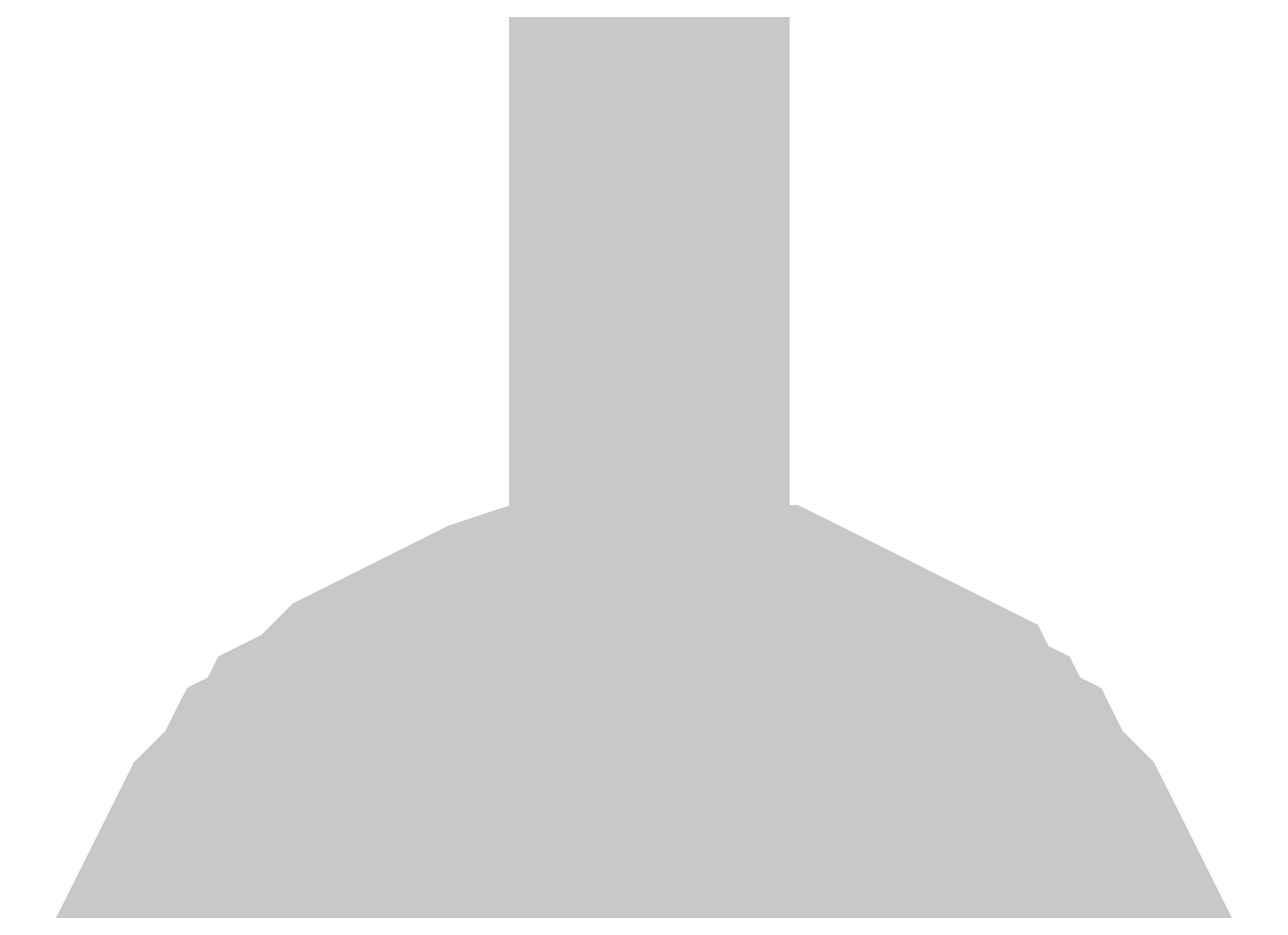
# Model space of a CAD drawing. Header units: inches. Extents: x 0 to 432, y 0 to 280.
# Drawn here: x 154.284 to 155.606, y 183.09 to 184.036 of the extents above; entities that cross this region are included whole.
import ezdxf

# ---------------------------------------------------------------- set-up
doc = ezdxf.new("R2010")
doc.units = ezdxf.units.IN
doc.layers.add('Sheet', color=255, linetype='Continuous')

msp = doc.modelspace()

# ---------------------------------------------------------------- linework, layer by layer
at = {"layer": 'Sheet'}
for points in [[(154.9507, 185.4057, 0.2997, 0.2997, 0), (154.9507, 182.8677, 0.2997, 0.2997, 0)], [(154.4341, 182.9239, 0.2997, 0.2997, 0), (154.4453, 182.9464, 0.2997, 0.2997, 0), (154.4453, 182.9688, 0.2997, 0.2997, 0), (154.4453, 182.9913, 0.2997, 0.2997, 0), (154.4565, 183.025, 0.2997, 0.2997, 0), (154.4678, 183.0474, 0.2997, 0.2997, 0), (154.479, 183.0699, 0.2997, 0.2997, 0), (154.4902, 183.0923, 0.2997, 0.2997, 0), (154.5015, 183.1148, 0.2997, 0.2997, 0), (154.5127, 183.1373, 0.2997, 0.2997, 0), (154.5239, 183.1597, 0.2997, 0.2997, 0), (154.5352, 183.171, 0.2997, 0.2997, 0), (154.5576, 183.1934, 0.2997, 0.2997, 0), (154.5689, 183.2159, 0.2997, 0.2997, 0), (154.5913, 183.2271, 0.2997, 0.2997, 0), (154.6025, 183.2496, 0.2997, 0.2997, 0), (154.625, 183.2608, 0.2997, 0.2997, 0), (154.6475, 183.2833, 0.2997, 0.2997, 0), (154.6587, 183.2945, 0.2997, 0.2997, 0), (154.6812, 183.3057, 0.2997, 0.2997, 0), (154.7036, 183.3169, 0.2997, 0.2997, 0), (154.7261, 183.3282, 0.2997, 0.2997, 0), (154.7485, 183.3394, 0.2997, 0.2997, 0), (154.771, 183.3506, 0.2997, 0.2997, 0), (154.7935, 183.3619, 0.2997, 0.2997, 0), (154.8272, 183.3731, 0.2997, 0.2997, 0), (154.8496, 183.3731, 0.2997, 0.2997, 0), (154.8721, 183.3731, 0.2997, 0.2997, 0), (154.8945, 183.3843, 0.2997, 0.2997, 0), (154.9282, 183.3843, 0.2997, 0.2997, 0), (154.9507, 183.3843, 0.2997, 0.2997, 0)], [(154.4341, 182.9239, 0.2997, 0.2997, 0), (154.4453, 182.9464, 0.2997, 0.2997, 0), (154.4453, 182.9688, 0.2997, 0.2997, 0), (154.4453, 182.9913, 0.2997, 0.2997, 0), (154.4565, 183.025, 0.2997, 0.2997, 0), (154.4678, 183.0474, 0.2997, 0.2997, 0), (154.479, 183.0699, 0.2997, 0.2997, 0), (154.4902, 183.0923, 0.2997, 0.2997, 0), (154.5015, 183.1148, 0.2997, 0.2997, 0), (154.5127, 183.1373, 0.2997, 0.2997, 0), (154.5239, 183.1597, 0.2997, 0.2997, 0), (154.5352, 183.171, 0.2997, 0.2997, 0), (154.5576, 183.1934, 0.2997, 0.2997, 0), (154.5689, 183.2159, 0.2997, 0.2997, 0), (154.5913, 183.2271, 0.2997, 0.2997, 0), (154.6025, 183.2496, 0.2997, 0.2997, 0), (154.625, 183.2608, 0.2997, 0.2997, 0), (154.6475, 183.2833, 0.2997, 0.2997, 0), (154.6587, 183.2945, 0.2997, 0.2997, 0), (154.6812, 183.3057, 0.2997, 0.2997, 0), (154.7036, 183.3169, 0.2997, 0.2997, 0), (154.7261, 183.3282, 0.2997, 0.2997, 0), (154.7485, 183.3394, 0.2997, 0.2997, 0), (154.771, 183.3506, 0.2997, 0.2997, 0), (154.7935, 183.3619, 0.2997, 0.2997, 0), (154.8272, 183.3731, 0.2997, 0.2997, 0), (154.8496, 183.3731, 0.2997, 0.2997, 0), (154.8721, 183.3731, 0.2997, 0.2997, 0), (154.8945, 183.3843, 0.2997, 0.2997, 0), (154.9282, 183.3843, 0.2997, 0.2997, 0), (154.9507, 183.3843, 0.2997, 0.2997, 0)], [(154.4341, 182.9239, 0.2997, 0.2997, 0), (154.4453, 182.9464, 0.2997, 0.2997, 0), (154.4453, 182.9688, 0.2997, 0.2997, 0), (154.4453, 182.9913, 0.2997, 0.2997, 0), (154.4565, 183.025, 0.2997, 0.2997, 0), (154.4678, 183.0474, 0.2997, 0.2997, 0), (154.479, 183.0699, 0.2997, 0.2997, 0), (154.4902, 183.0923, 0.2997, 0.2997, 0), (154.5015, 183.1148, 0.2997, 0.2997, 0), (154.5127, 183.1373, 0.2997, 0.2997, 0), (154.5239, 183.1597, 0.2997, 0.2997, 0), (154.5352, 183.171, 0.2997, 0.2997, 0), (154.5576, 183.1934, 0.2997, 0.2997, 0), (154.5689, 183.2159, 0.2997, 0.2997, 0), (154.5913, 183.2271, 0.2997, 0.2997, 0), (154.6025, 183.2496, 0.2997, 0.2997, 0), (154.625, 183.2608, 0.2997, 0.2997, 0), (154.6475, 183.2833, 0.2997, 0.2997, 0), (154.6587, 183.2945, 0.2997, 0.2997, 0), (154.6812, 183.3057, 0.2997, 0.2997, 0), (154.7036, 183.3169, 0.2997, 0.2997, 0), (154.7261, 183.3282, 0.2997, 0.2997, 0), (154.7485, 183.3394, 0.2997, 0.2997, 0), (154.771, 183.3506, 0.2997, 0.2997, 0), (154.7935, 183.3619, 0.2997, 0.2997, 0), (154.8272, 183.3731, 0.2997, 0.2997, 0), (154.8496, 183.3731, 0.2997, 0.2997, 0), (154.8721, 183.3731, 0.2997, 0.2997, 0), (154.8945, 183.3843, 0.2997, 0.2997, 0), (154.9282, 183.3843, 0.2997, 0.2997, 0), (154.9507, 183.3843, 0.2997, 0.2997, 0)], [(154.4341, 182.9239, 0.2997, 0.2997, 0), (154.4453, 182.9464, 0.2997, 0.2997, 0), (154.4453, 182.9688, 0.2997, 0.2997, 0), (154.4453, 182.9913, 0.2997, 0.2997, 0), (154.4565, 183.025, 0.2997, 0.2997, 0), (154.4678, 183.0474, 0.2997, 0.2997, 0), (154.479, 183.0699, 0.2997, 0.2997, 0), (154.4902, 183.0923, 0.2997, 0.2997, 0), (154.5015, 183.1148, 0.2997, 0.2997, 0), (154.5127, 183.1373, 0.2997, 0.2997, 0), (154.5239, 183.1597, 0.2997, 0.2997, 0), (154.5352, 183.171, 0.2997, 0.2997, 0), (154.5576, 183.1934, 0.2997, 0.2997, 0), (154.5689, 183.2159, 0.2997, 0.2997, 0), (154.5913, 183.2271, 0.2997, 0.2997, 0), (154.6025, 183.2496, 0.2997, 0.2997, 0), (154.625, 183.2608, 0.2997, 0.2997, 0), (154.6475, 183.2833, 0.2997, 0.2997, 0), (154.6587, 183.2945, 0.2997, 0.2997, 0), (154.6812, 183.3057, 0.2997, 0.2997, 0), (154.7036, 183.3169, 0.2997, 0.2997, 0), (154.7261, 183.3282, 0.2997, 0.2997, 0), (154.7485, 183.3394, 0.2997, 0.2997, 0), (154.771, 183.3506, 0.2997, 0.2997, 0), (154.7935, 183.3619, 0.2997, 0.2997, 0), (154.8272, 183.3731, 0.2997, 0.2997, 0), (154.8496, 183.3731, 0.2997, 0.2997, 0), (154.8721, 183.3731, 0.2997, 0.2997, 0), (154.8945, 183.3843, 0.2997, 0.2997, 0), (154.9282, 183.3843, 0.2997, 0.2997, 0), (154.9507, 183.3843, 0.2997, 0.2997, 0)], [(154.4341, 182.9239, 0.2997, 0.2997, 0), (154.4453, 182.9464, 0.2997, 0.2997, 0), (154.4453, 182.9688, 0.2997, 0.2997, 0), (154.4453, 182.9913, 0.2997, 0.2997, 0), (154.4565, 183.025, 0.2997, 0.2997, 0), (154.4678, 183.0474, 0.2997, 0.2997, 0), (154.479, 183.0699, 0.2997, 0.2997, 0), (154.4902, 183.0923, 0.2997, 0.2997, 0), (154.5015, 183.1148, 0.2997, 0.2997, 0), (154.5127, 183.1373, 0.2997, 0.2997, 0), (154.5239, 183.1597, 0.2997, 0.2997, 0), (154.5352, 183.171, 0.2997, 0.2997, 0), (154.5576, 183.1934, 0.2997, 0.2997, 0), (154.5689, 183.2159, 0.2997, 0.2997, 0), (154.5913, 183.2271, 0.2997, 0.2997, 0), (154.6025, 183.2496, 0.2997, 0.2997, 0), (154.625, 183.2608, 0.2997, 0.2997, 0), (154.6475, 183.2833, 0.2997, 0.2997, 0), (154.6587, 183.2945, 0.2997, 0.2997, 0), (154.6812, 183.3057, 0.2997, 0.2997, 0), (154.7036, 183.3169, 0.2997, 0.2997, 0), (154.7261, 183.3282, 0.2997, 0.2997, 0), (154.7485, 183.3394, 0.2997, 0.2997, 0), (154.771, 183.3506, 0.2997, 0.2997, 0), (154.7935, 183.3619, 0.2997, 0.2997, 0), (154.8272, 183.3731, 0.2997, 0.2997, 0), (154.8496, 183.3731, 0.2997, 0.2997, 0), (154.8721, 183.3731, 0.2997, 0.2997, 0), (154.8945, 183.3843, 0.2997, 0.2997, 0), (154.9282, 183.3843, 0.2997, 0.2997, 0), (154.9507, 183.3843, 0.2997, 0.2997, 0)], [(154.4341, 182.9239, 0.2997, 0.2997, 0), (154.4453, 182.9464, 0.2997, 0.2997, 0), (154.4453, 182.9688, 0.2997, 0.2997, 0), (154.4453, 182.9913, 0.2997, 0.2997, 0), (154.4565, 183.025, 0.2997, 0.2997, 0), (154.4678, 183.0474, 0.2997, 0.2997, 0), (154.479, 183.0699, 0.2997, 0.2997, 0), (154.4902, 183.0923, 0.2997, 0.2997, 0), (154.5015, 183.1148, 0.2997, 0.2997, 0), (154.5127, 183.1373, 0.2997, 0.2997, 0), (154.5239, 183.1597, 0.2997, 0.2997, 0), (154.5352, 183.171, 0.2997, 0.2997, 0), (154.5576, 183.1934, 0.2997, 0.2997, 0), (154.5689, 183.2159, 0.2997, 0.2997, 0), (154.5913, 183.2271, 0.2997, 0.2997, 0), (154.6025, 183.2496, 0.2997, 0.2997, 0), (154.625, 183.2608, 0.2997, 0.2997, 0), (154.6475, 183.2833, 0.2997, 0.2997, 0), (154.6587, 183.2945, 0.2997, 0.2997, 0), (154.6812, 183.3057, 0.2997, 0.2997, 0), (154.7036, 183.3169, 0.2997, 0.2997, 0), (154.7261, 183.3282, 0.2997, 0.2997, 0), (154.7485, 183.3394, 0.2997, 0.2997, 0), (154.771, 183.3506, 0.2997, 0.2997, 0), (154.7935, 183.3619, 0.2997, 0.2997, 0), (154.8272, 183.3731, 0.2997, 0.2997, 0), (154.8496, 183.3731, 0.2997, 0.2997, 0), (154.8721, 183.3731, 0.2997, 0.2997, 0), (154.8945, 183.3843, 0.2997, 0.2997, 0), (154.9282, 183.3843, 0.2997, 0.2997, 0), (154.9507, 183.3843, 0.2997, 0.2997, 0)], [(154.4341, 182.9239, 0.2997, 0.2997, 0), (154.4453, 182.9464, 0.2997, 0.2997, 0), (154.4453, 182.9688, 0.2997, 0.2997, 0), (154.4453, 182.9913, 0.2997, 0.2997, 0), (154.4565, 183.025, 0.2997, 0.2997, 0), (154.4678, 183.0474, 0.2997, 0.2997, 0), (154.479, 183.0699, 0.2997, 0.2997, 0), (154.4902, 183.0923, 0.2997, 0.2997, 0), (154.5015, 183.1148, 0.2997, 0.2997, 0), (154.5127, 183.1373, 0.2997, 0.2997, 0), (154.5239, 183.1597, 0.2997, 0.2997, 0), (154.5352, 183.171, 0.2997, 0.2997, 0), (154.5576, 183.1934, 0.2997, 0.2997, 0), (154.5689, 183.2159, 0.2997, 0.2997, 0), (154.5913, 183.2271, 0.2997, 0.2997, 0), (154.6025, 183.2496, 0.2997, 0.2997, 0), (154.625, 183.2608, 0.2997, 0.2997, 0), (154.6475, 183.2833, 0.2997, 0.2997, 0), (154.6587, 183.2945, 0.2997, 0.2997, 0), (154.6812, 183.3057, 0.2997, 0.2997, 0), (154.7036, 183.3169, 0.2997, 0.2997, 0), (154.7261, 183.3282, 0.2997, 0.2997, 0), (154.7485, 183.3394, 0.2997, 0.2997, 0), (154.771, 183.3506, 0.2997, 0.2997, 0), (154.7935, 183.3619, 0.2997, 0.2997, 0), (154.8272, 183.3731, 0.2997, 0.2997, 0), (154.8496, 183.3731, 0.2997, 0.2997, 0), (154.8721, 183.3731, 0.2997, 0.2997, 0), (154.8945, 183.3843, 0.2997, 0.2997, 0), (154.9282, 183.3843, 0.2997, 0.2997, 0), (154.9507, 183.3843, 0.2997, 0.2997, 0)], [(154.9507, 183.3843, 0.2997, 0.2997, 0), (154.9507, 183.3843, 0.2997, 0.2997, 0)], [(154.9507, 183.3843, 0.2997, 0.2997, 0), (154.9732, 183.3843, 0.2997, 0.2997, 0), (154.9956, 183.3843, 0.2997, 0.2997, 0), (155.0293, 183.3731, 0.2997, 0.2997, 0), (155.0518, 183.3731, 0.2997, 0.2997, 0), (155.0742, 183.3731, 0.2997, 0.2997, 0), (155.0967, 183.3619, 0.2997, 0.2997, 0), (155.1192, 183.3506, 0.2997, 0.2997, 0), (155.1416, 183.3394, 0.2997, 0.2997, 0), (155.1641, 183.3282, 0.2997, 0.2997, 0), (155.1865, 183.3169, 0.2997, 0.2997, 0), (155.209, 183.3057, 0.2997, 0.2997, 0), (155.2315, 183.2945, 0.2997, 0.2997, 0), (155.2539, 183.2833, 0.2997, 0.2997, 0), (155.2652, 183.2608, 0.2997, 0.2997, 0), (155.2876, 183.2496, 0.2997, 0.2997, 0), (155.2989, 183.2271, 0.2997, 0.2997, 0), (155.3213, 183.2159, 0.2997, 0.2997, 0), (155.3325, 183.1934, 0.2997, 0.2997, 0), (155.355, 183.171, 0.2997, 0.2997, 0), (155.3662, 183.1597, 0.2997, 0.2997, 0), (155.3775, 183.1373, 0.2997, 0.2997, 0), (155.3887, 183.1148, 0.2997, 0.2997, 0), (155.3999, 183.0923, 0.2997, 0.2997, 0), (155.4112, 183.0699, 0.2997, 0.2997, 0), (155.4224, 183.0474, 0.2997, 0.2997, 0), (155.4336, 183.025, 0.2997, 0.2997, 0), (155.4449, 182.9913, 0.2997, 0.2997, 0), (155.4449, 182.9688, 0.2997, 0.2997, 0), (155.4449, 182.9464, 0.2997, 0.2997, 0), (155.4561, 182.9239, 0.2997, 0.2997, 0)], [(154.9507, 183.3843, 0.2997, 0.2997, 0), (154.9507, 183.3843, 0.2997, 0.2997, 0)], [(154.9507, 183.3843, 0.2997, 0.2997, 0), (154.9732, 183.3843, 0.2997, 0.2997, 0), (154.9956, 183.3843, 0.2997, 0.2997, 0), (155.0293, 183.3731, 0.2997, 0.2997, 0), (155.0518, 183.3731, 0.2997, 0.2997, 0), (155.0742, 183.3731, 0.2997, 0.2997, 0), (155.0967, 183.3619, 0.2997, 0.2997, 0), (155.1192, 183.3506, 0.2997, 0.2997, 0), (155.1416, 183.3394, 0.2997, 0.2997, 0), (155.1641, 183.3282, 0.2997, 0.2997, 0), (155.1865, 183.3169, 0.2997, 0.2997, 0), (155.209, 183.3057, 0.2997, 0.2997, 0), (155.2315, 183.2945, 0.2997, 0.2997, 0), (155.2539, 183.2833, 0.2997, 0.2997, 0), (155.2652, 183.2608, 0.2997, 0.2997, 0), (155.2876, 183.2496, 0.2997, 0.2997, 0), (155.2989, 183.2271, 0.2997, 0.2997, 0), (155.3213, 183.2159, 0.2997, 0.2997, 0), (155.3325, 183.1934, 0.2997, 0.2997, 0), (155.355, 183.171, 0.2997, 0.2997, 0), (155.3662, 183.1597, 0.2997, 0.2997, 0), (155.3775, 183.1373, 0.2997, 0.2997, 0), (155.3887, 183.1148, 0.2997, 0.2997, 0), (155.3999, 183.0923, 0.2997, 0.2997, 0), (155.4112, 183.0699, 0.2997, 0.2997, 0), (155.4224, 183.0474, 0.2997, 0.2997, 0), (155.4336, 183.025, 0.2997, 0.2997, 0), (155.4449, 182.9913, 0.2997, 0.2997, 0), (155.4449, 182.9688, 0.2997, 0.2997, 0), (155.4449, 182.9464, 0.2997, 0.2997, 0), (155.4561, 182.9239, 0.2997, 0.2997, 0)], [(154.9507, 183.3843, 0.2997, 0.2997, 0), (154.9507, 183.3843, 0.2997, 0.2997, 0)], [(154.9507, 183.3843, 0.2997, 0.2997, 0), (154.9732, 183.3843, 0.2997, 0.2997, 0), (154.9956, 183.3843, 0.2997, 0.2997, 0), (155.0293, 183.3731, 0.2997, 0.2997, 0), (155.0518, 183.3731, 0.2997, 0.2997, 0), (155.0742, 183.3731, 0.2997, 0.2997, 0), (155.0967, 183.3619, 0.2997, 0.2997, 0), (155.1192, 183.3506, 0.2997, 0.2997, 0), (155.1416, 183.3394, 0.2997, 0.2997, 0), (155.1641, 183.3282, 0.2997, 0.2997, 0), (155.1865, 183.3169, 0.2997, 0.2997, 0), (155.209, 183.3057, 0.2997, 0.2997, 0), (155.2315, 183.2945, 0.2997, 0.2997, 0), (155.2539, 183.2833, 0.2997, 0.2997, 0), (155.2652, 183.2608, 0.2997, 0.2997, 0), (155.2876, 183.2496, 0.2997, 0.2997, 0), (155.2989, 183.2271, 0.2997, 0.2997, 0), (155.3213, 183.2159, 0.2997, 0.2997, 0), (155.3325, 183.1934, 0.2997, 0.2997, 0), (155.355, 183.171, 0.2997, 0.2997, 0), (155.3662, 183.1597, 0.2997, 0.2997, 0), (155.3775, 183.1373, 0.2997, 0.2997, 0), (155.3887, 183.1148, 0.2997, 0.2997, 0), (155.3999, 183.0923, 0.2997, 0.2997, 0), (155.4112, 183.0699, 0.2997, 0.2997, 0), (155.4224, 183.0474, 0.2997, 0.2997, 0), (155.4336, 183.025, 0.2997, 0.2997, 0), (155.4449, 182.9913, 0.2997, 0.2997, 0), (155.4449, 182.9688, 0.2997, 0.2997, 0), (155.4449, 182.9464, 0.2997, 0.2997, 0), (155.4561, 182.9239, 0.2997, 0.2997, 0)], [(154.9507, 183.3843, 0.2997, 0.2997, 0), (154.9507, 183.3843, 0.2997, 0.2997, 0)], [(154.9507, 183.3843, 0.2997, 0.2997, 0), (154.9732, 183.3843, 0.2997, 0.2997, 0), (154.9956, 183.3843, 0.2997, 0.2997, 0), (155.0293, 183.3731, 0.2997, 0.2997, 0), (155.0518, 183.3731, 0.2997, 0.2997, 0), (155.0742, 183.3731, 0.2997, 0.2997, 0), (155.0967, 183.3619, 0.2997, 0.2997, 0), (155.1192, 183.3506, 0.2997, 0.2997, 0), (155.1416, 183.3394, 0.2997, 0.2997, 0), (155.1641, 183.3282, 0.2997, 0.2997, 0), (155.1865, 183.3169, 0.2997, 0.2997, 0), (155.209, 183.3057, 0.2997, 0.2997, 0), (155.2315, 183.2945, 0.2997, 0.2997, 0), (155.2539, 183.2833, 0.2997, 0.2997, 0), (155.2652, 183.2608, 0.2997, 0.2997, 0), (155.2876, 183.2496, 0.2997, 0.2997, 0), (155.2989, 183.2271, 0.2997, 0.2997, 0), (155.3213, 183.2159, 0.2997, 0.2997, 0), (155.3325, 183.1934, 0.2997, 0.2997, 0), (155.355, 183.171, 0.2997, 0.2997, 0), (155.3662, 183.1597, 0.2997, 0.2997, 0), (155.3775, 183.1373, 0.2997, 0.2997, 0), (155.3887, 183.1148, 0.2997, 0.2997, 0), (155.3999, 183.0923, 0.2997, 0.2997, 0), (155.4112, 183.0699, 0.2997, 0.2997, 0), (155.4224, 183.0474, 0.2997, 0.2997, 0), (155.4336, 183.025, 0.2997, 0.2997, 0), (155.4449, 182.9913, 0.2997, 0.2997, 0), (155.4449, 182.9688, 0.2997, 0.2997, 0), (155.4449, 182.9464, 0.2997, 0.2997, 0), (155.4561, 182.9239, 0.2997, 0.2997, 0)], [(154.9507, 183.3843, 0.2997, 0.2997, 0), (154.9507, 183.3843, 0.2997, 0.2997, 0)], [(154.9507, 183.3843, 0.2997, 0.2997, 0), (154.9732, 183.3843, 0.2997, 0.2997, 0), (154.9956, 183.3843, 0.2997, 0.2997, 0), (155.0293, 183.3731, 0.2997, 0.2997, 0), (155.0518, 183.3731, 0.2997, 0.2997, 0), (155.0742, 183.3731, 0.2997, 0.2997, 0), (155.0967, 183.3619, 0.2997, 0.2997, 0), (155.1192, 183.3506, 0.2997, 0.2997, 0), (155.1416, 183.3394, 0.2997, 0.2997, 0), (155.1641, 183.3282, 0.2997, 0.2997, 0), (155.1865, 183.3169, 0.2997, 0.2997, 0), (155.209, 183.3057, 0.2997, 0.2997, 0), (155.2315, 183.2945, 0.2997, 0.2997, 0), (155.2539, 183.2833, 0.2997, 0.2997, 0), (155.2652, 183.2608, 0.2997, 0.2997, 0), (155.2876, 183.2496, 0.2997, 0.2997, 0), (155.2989, 183.2271, 0.2997, 0.2997, 0), (155.3213, 183.2159, 0.2997, 0.2997, 0), (155.3325, 183.1934, 0.2997, 0.2997, 0), (155.355, 183.171, 0.2997, 0.2997, 0), (155.3662, 183.1597, 0.2997, 0.2997, 0), (155.3775, 183.1373, 0.2997, 0.2997, 0), (155.3887, 183.1148, 0.2997, 0.2997, 0), (155.3999, 183.0923, 0.2997, 0.2997, 0), (155.4112, 183.0699, 0.2997, 0.2997, 0), (155.4224, 183.0474, 0.2997, 0.2997, 0), (155.4336, 183.025, 0.2997, 0.2997, 0), (155.4449, 182.9913, 0.2997, 0.2997, 0), (155.4449, 182.9688, 0.2997, 0.2997, 0), (155.4449, 182.9464, 0.2997, 0.2997, 0), (155.4561, 182.9239, 0.2997, 0.2997, 0)], [(154.9507, 183.3843, 0.2997, 0.2997, 0), (154.9507, 183.3843, 0.2997, 0.2997, 0)], [(154.9507, 183.3843, 0.2997, 0.2997, 0), (154.9732, 183.3843, 0.2997, 0.2997, 0), (154.9956, 183.3843, 0.2997, 0.2997, 0), (155.0293, 183.3731, 0.2997, 0.2997, 0), (155.0518, 183.3731, 0.2997, 0.2997, 0), (155.0742, 183.3731, 0.2997, 0.2997, 0), (155.0967, 183.3619, 0.2997, 0.2997, 0), (155.1192, 183.3506, 0.2997, 0.2997, 0), (155.1416, 183.3394, 0.2997, 0.2997, 0), (155.1641, 183.3282, 0.2997, 0.2997, 0), (155.1865, 183.3169, 0.2997, 0.2997, 0), (155.209, 183.3057, 0.2997, 0.2997, 0), (155.2315, 183.2945, 0.2997, 0.2997, 0), (155.2539, 183.2833, 0.2997, 0.2997, 0), (155.2652, 183.2608, 0.2997, 0.2997, 0), (155.2876, 183.2496, 0.2997, 0.2997, 0), (155.2989, 183.2271, 0.2997, 0.2997, 0), (155.3213, 183.2159, 0.2997, 0.2997, 0), (155.3325, 183.1934, 0.2997, 0.2997, 0), (155.355, 183.171, 0.2997, 0.2997, 0), (155.3662, 183.1597, 0.2997, 0.2997, 0), (155.3775, 183.1373, 0.2997, 0.2997, 0), (155.3887, 183.1148, 0.2997, 0.2997, 0), (155.3999, 183.0923, 0.2997, 0.2997, 0), (155.4112, 183.0699, 0.2997, 0.2997, 0), (155.4224, 183.0474, 0.2997, 0.2997, 0), (155.4336, 183.025, 0.2997, 0.2997, 0), (155.4449, 182.9913, 0.2997, 0.2997, 0), (155.4449, 182.9688, 0.2997, 0.2997, 0), (155.4449, 182.9464, 0.2997, 0.2997, 0), (155.4561, 182.9239, 0.2997, 0.2997, 0)], [(154.9507, 183.3843, 0.2997, 0.2997, 0), (154.9507, 183.3843, 0.2997, 0.2997, 0)], [(154.9507, 183.3843, 0.2997, 0.2997, 0), (154.9732, 183.3843, 0.2997, 0.2997, 0), (154.9956, 183.3843, 0.2997, 0.2997, 0), (155.0293, 183.3731, 0.2997, 0.2997, 0), (155.0518, 183.3731, 0.2997, 0.2997, 0), (155.0742, 183.3731, 0.2997, 0.2997, 0), (155.0967, 183.3619, 0.2997, 0.2997, 0), (155.1192, 183.3506, 0.2997, 0.2997, 0), (155.1416, 183.3394, 0.2997, 0.2997, 0), (155.1641, 183.3282, 0.2997, 0.2997, 0), (155.1865, 183.3169, 0.2997, 0.2997, 0), (155.209, 183.3057, 0.2997, 0.2997, 0), (155.2315, 183.2945, 0.2997, 0.2997, 0), (155.2539, 183.2833, 0.2997, 0.2997, 0), (155.2652, 183.2608, 0.2997, 0.2997, 0), (155.2876, 183.2496, 0.2997, 0.2997, 0), (155.2989, 183.2271, 0.2997, 0.2997, 0), (155.3213, 183.2159, 0.2997, 0.2997, 0), (155.3325, 183.1934, 0.2997, 0.2997, 0), (155.355, 183.171, 0.2997, 0.2997, 0), (155.3662, 183.1597, 0.2997, 0.2997, 0), (155.3775, 183.1373, 0.2997, 0.2997, 0), (155.3887, 183.1148, 0.2997, 0.2997, 0), (155.3999, 183.0923, 0.2997, 0.2997, 0), (155.4112, 183.0699, 0.2997, 0.2997, 0), (155.4224, 183.0474, 0.2997, 0.2997, 0), (155.4336, 183.025, 0.2997, 0.2997, 0), (155.4449, 182.9913, 0.2997, 0.2997, 0), (155.4449, 182.9688, 0.2997, 0.2997, 0), (155.4449, 182.9464, 0.2997, 0.2997, 0), (155.4561, 182.9239, 0.2997, 0.2997, 0)], [(154.4565, 183.025, 0.0991, 0.0991, 0), (154.4678, 183.0474, 0.0991, 0.0991, 0), (154.479, 183.0699, 0.0991, 0.0991, 0), (154.4902, 183.0923, 0.0991, 0.0991, 0), (154.5015, 183.1148, 0.0991, 0.0991, 0), (154.5127, 183.1373, 0.0991, 0.0991, 0), (154.5239, 183.1597, 0.0991, 0.0991, 0), (154.5352, 183.171, 0.0991, 0.0991, 0), (154.5576, 183.1934, 0.0991, 0.0991, 0), (154.5689, 183.2159, 0.0991, 0.0991, 0), (154.5913, 183.2271, 0.0991, 0.0991, 0), (154.6025, 183.2496, 0.0991, 0.0991, 0), (154.625, 183.2608, 0.0991, 0.0991, 0), (154.6475, 183.2833, 0.0991, 0.0991, 0), (154.6587, 183.2945, 0.0991, 0.0991, 0), (154.6812, 183.3057, 0.0991, 0.0991, 0), (154.7036, 183.3169, 0.0991, 0.0991, 0), (154.7261, 183.3282, 0.0991, 0.0991, 0), (154.7485, 183.3394, 0.0991, 0.0991, 0), (154.771, 183.3506, 0.0991, 0.0991, 0), (154.7935, 183.3619, 0.0991, 0.0991, 0), (154.8272, 183.3731, 0.0991, 0.0991, 0), (154.8496, 183.3731, 0.0991, 0.0991, 0), (154.8721, 183.3731, 0.0991, 0.0991, 0), (154.8945, 183.3843, 0.0991, 0.0991, 0), (154.9282, 183.3843, 0.0991, 0.0991, 0), (154.9507, 183.3843, 0.0991, 0.0991, 0)], [(154.4565, 183.025, 0.0991, 0.0991, 0), (154.4678, 183.0474, 0.0991, 0.0991, 0), (154.479, 183.0699, 0.0991, 0.0991, 0), (154.4902, 183.0923, 0.0991, 0.0991, 0), (154.5015, 183.1148, 0.0991, 0.0991, 0), (154.5127, 183.1373, 0.0991, 0.0991, 0), (154.5239, 183.1597, 0.0991, 0.0991, 0), (154.5352, 183.171, 0.0991, 0.0991, 0), (154.5576, 183.1934, 0.0991, 0.0991, 0), (154.5689, 183.2159, 0.0991, 0.0991, 0), (154.5913, 183.2271, 0.0991, 0.0991, 0), (154.6025, 183.2496, 0.0991, 0.0991, 0), (154.625, 183.2608, 0.0991, 0.0991, 0), (154.6475, 183.2833, 0.0991, 0.0991, 0), (154.6587, 183.2945, 0.0991, 0.0991, 0), (154.6812, 183.3057, 0.0991, 0.0991, 0), (154.7036, 183.3169, 0.0991, 0.0991, 0), (154.7261, 183.3282, 0.0991, 0.0991, 0), (154.7485, 183.3394, 0.0991, 0.0991, 0), (154.771, 183.3506, 0.0991, 0.0991, 0), (154.7935, 183.3619, 0.0991, 0.0991, 0), (154.8272, 183.3731, 0.0991, 0.0991, 0), (154.8496, 183.3731, 0.0991, 0.0991, 0), (154.8721, 183.3731, 0.0991, 0.0991, 0), (154.8945, 183.3843, 0.0991, 0.0991, 0), (154.9282, 183.3843, 0.0991, 0.0991, 0), (154.9507, 183.3843, 0.0991, 0.0991, 0)], [(154.4565, 183.025, 0.0991, 0.0991, 0), (154.4678, 183.0474, 0.0991, 0.0991, 0), (154.479, 183.0699, 0.0991, 0.0991, 0), (154.4902, 183.0923, 0.0991, 0.0991, 0), (154.5015, 183.1148, 0.0991, 0.0991, 0), (154.5127, 183.1373, 0.0991, 0.0991, 0), (154.5239, 183.1597, 0.0991, 0.0991, 0), (154.5352, 183.171, 0.0991, 0.0991, 0), (154.5576, 183.1934, 0.0991, 0.0991, 0), (154.5689, 183.2159, 0.0991, 0.0991, 0), (154.5913, 183.2271, 0.0991, 0.0991, 0), (154.6025, 183.2496, 0.0991, 0.0991, 0), (154.625, 183.2608, 0.0991, 0.0991, 0), (154.6475, 183.2833, 0.0991, 0.0991, 0), (154.6587, 183.2945, 0.0991, 0.0991, 0), (154.6812, 183.3057, 0.0991, 0.0991, 0), (154.7036, 183.3169, 0.0991, 0.0991, 0), (154.7261, 183.3282, 0.0991, 0.0991, 0), (154.7485, 183.3394, 0.0991, 0.0991, 0), (154.771, 183.3506, 0.0991, 0.0991, 0), (154.7935, 183.3619, 0.0991, 0.0991, 0), (154.8272, 183.3731, 0.0991, 0.0991, 0), (154.8496, 183.3731, 0.0991, 0.0991, 0), (154.8721, 183.3731, 0.0991, 0.0991, 0), (154.8945, 183.3843, 0.0991, 0.0991, 0), (154.9282, 183.3843, 0.0991, 0.0991, 0), (154.9507, 183.3843, 0.0991, 0.0991, 0)], [(154.4565, 183.025, 0.0991, 0.0991, 0), (154.4678, 183.0474, 0.0991, 0.0991, 0), (154.479, 183.0699, 0.0991, 0.0991, 0), (154.4902, 183.0923, 0.0991, 0.0991, 0), (154.5015, 183.1148, 0.0991, 0.0991, 0), (154.5127, 183.1373, 0.0991, 0.0991, 0), (154.5239, 183.1597, 0.0991, 0.0991, 0), (154.5352, 183.171, 0.0991, 0.0991, 0), (154.5576, 183.1934, 0.0991, 0.0991, 0), (154.5689, 183.2159, 0.0991, 0.0991, 0), (154.5913, 183.2271, 0.0991, 0.0991, 0), (154.6025, 183.2496, 0.0991, 0.0991, 0), (154.625, 183.2608, 0.0991, 0.0991, 0), (154.6475, 183.2833, 0.0991, 0.0991, 0), (154.6587, 183.2945, 0.0991, 0.0991, 0), (154.6812, 183.3057, 0.0991, 0.0991, 0), (154.7036, 183.3169, 0.0991, 0.0991, 0), (154.7261, 183.3282, 0.0991, 0.0991, 0), (154.7485, 183.3394, 0.0991, 0.0991, 0), (154.771, 183.3506, 0.0991, 0.0991, 0), (154.7935, 183.3619, 0.0991, 0.0991, 0), (154.8272, 183.3731, 0.0991, 0.0991, 0), (154.8496, 183.3731, 0.0991, 0.0991, 0), (154.8721, 183.3731, 0.0991, 0.0991, 0), (154.8945, 183.3843, 0.0991, 0.0991, 0), (154.9282, 183.3843, 0.0991, 0.0991, 0), (154.9507, 183.3843, 0.0991, 0.0991, 0)], [(154.4565, 183.025, 0.0991, 0.0991, 0), (154.4678, 183.0474, 0.0991, 0.0991, 0), (154.479, 183.0699, 0.0991, 0.0991, 0), (154.4902, 183.0923, 0.0991, 0.0991, 0), (154.5015, 183.1148, 0.0991, 0.0991, 0), (154.5127, 183.1373, 0.0991, 0.0991, 0), (154.5239, 183.1597, 0.0991, 0.0991, 0), (154.5352, 183.171, 0.0991, 0.0991, 0), (154.5576, 183.1934, 0.0991, 0.0991, 0), (154.5689, 183.2159, 0.0991, 0.0991, 0), (154.5913, 183.2271, 0.0991, 0.0991, 0), (154.6025, 183.2496, 0.0991, 0.0991, 0), (154.625, 183.2608, 0.0991, 0.0991, 0), (154.6475, 183.2833, 0.0991, 0.0991, 0), (154.6587, 183.2945, 0.0991, 0.0991, 0), (154.6812, 183.3057, 0.0991, 0.0991, 0), (154.7036, 183.3169, 0.0991, 0.0991, 0), (154.7261, 183.3282, 0.0991, 0.0991, 0), (154.7485, 183.3394, 0.0991, 0.0991, 0), (154.771, 183.3506, 0.0991, 0.0991, 0), (154.7935, 183.3619, 0.0991, 0.0991, 0), (154.8272, 183.3731, 0.0991, 0.0991, 0), (154.8496, 183.3731, 0.0991, 0.0991, 0), (154.8721, 183.3731, 0.0991, 0.0991, 0), (154.8945, 183.3843, 0.0991, 0.0991, 0), (154.9282, 183.3843, 0.0991, 0.0991, 0), (154.9507, 183.3843, 0.0991, 0.0991, 0)], [(154.4565, 183.025, 0.0991, 0.0991, 0), (154.4678, 183.0474, 0.0991, 0.0991, 0), (154.479, 183.0699, 0.0991, 0.0991, 0), (154.4902, 183.0923, 0.0991, 0.0991, 0), (154.5015, 183.1148, 0.0991, 0.0991, 0), (154.5127, 183.1373, 0.0991, 0.0991, 0), (154.5239, 183.1597, 0.0991, 0.0991, 0), (154.5352, 183.171, 0.0991, 0.0991, 0), (154.5576, 183.1934, 0.0991, 0.0991, 0), (154.5689, 183.2159, 0.0991, 0.0991, 0), (154.5913, 183.2271, 0.0991, 0.0991, 0), (154.6025, 183.2496, 0.0991, 0.0991, 0), (154.625, 183.2608, 0.0991, 0.0991, 0), (154.6475, 183.2833, 0.0991, 0.0991, 0), (154.6587, 183.2945, 0.0991, 0.0991, 0), (154.6812, 183.3057, 0.0991, 0.0991, 0), (154.7036, 183.3169, 0.0991, 0.0991, 0), (154.7261, 183.3282, 0.0991, 0.0991, 0), (154.7485, 183.3394, 0.0991, 0.0991, 0), (154.771, 183.3506, 0.0991, 0.0991, 0), (154.7935, 183.3619, 0.0991, 0.0991, 0), (154.8272, 183.3731, 0.0991, 0.0991, 0), (154.8496, 183.3731, 0.0991, 0.0991, 0), (154.8721, 183.3731, 0.0991, 0.0991, 0), (154.8945, 183.3843, 0.0991, 0.0991, 0), (154.9282, 183.3843, 0.0991, 0.0991, 0), (154.9507, 183.3843, 0.0991, 0.0991, 0)], [(154.4565, 183.025, 0.0991, 0.0991, 0), (154.4678, 183.0474, 0.0991, 0.0991, 0), (154.479, 183.0699, 0.0991, 0.0991, 0), (154.4902, 183.0923, 0.0991, 0.0991, 0), (154.5015, 183.1148, 0.0991, 0.0991, 0), (154.5127, 183.1373, 0.0991, 0.0991, 0), (154.5239, 183.1597, 0.0991, 0.0991, 0), (154.5352, 183.171, 0.0991, 0.0991, 0), (154.5576, 183.1934, 0.0991, 0.0991, 0), (154.5689, 183.2159, 0.0991, 0.0991, 0), (154.5913, 183.2271, 0.0991, 0.0991, 0), (154.6025, 183.2496, 0.0991, 0.0991, 0), (154.625, 183.2608, 0.0991, 0.0991, 0), (154.6475, 183.2833, 0.0991, 0.0991, 0), (154.6587, 183.2945, 0.0991, 0.0991, 0), (154.6812, 183.3057, 0.0991, 0.0991, 0), (154.7036, 183.3169, 0.0991, 0.0991, 0), (154.7261, 183.3282, 0.0991, 0.0991, 0), (154.7485, 183.3394, 0.0991, 0.0991, 0), (154.771, 183.3506, 0.0991, 0.0991, 0), (154.7935, 183.3619, 0.0991, 0.0991, 0), (154.8272, 183.3731, 0.0991, 0.0991, 0), (154.8496, 183.3731, 0.0991, 0.0991, 0), (154.8721, 183.3731, 0.0991, 0.0991, 0), (154.8945, 183.3843, 0.0991, 0.0991, 0), (154.9282, 183.3843, 0.0991, 0.0991, 0), (154.9507, 183.3843, 0.0991, 0.0991, 0)], [(154.9507, 183.3843, 0.0991, 0.0991, 0), (154.9507, 183.3843, 0.0991, 0.0991, 0)], [(154.9507, 183.3843, 0.0991, 0.0991, 0), (154.9732, 183.3843, 0.0991, 0.0991, 0), (154.9956, 183.3843, 0.0991, 0.0991, 0), (155.0293, 183.3731, 0.0991, 0.0991, 0), (155.0518, 183.3731, 0.0991, 0.0991, 0), (155.0742, 183.3731, 0.0991, 0.0991, 0), (155.0967, 183.3619, 0.0991, 0.0991, 0), (155.1192, 183.3506, 0.0991, 0.0991, 0), (155.1416, 183.3394, 0.0991, 0.0991, 0), (155.1641, 183.3282, 0.0991, 0.0991, 0), (155.1865, 183.3169, 0.0991, 0.0991, 0), (155.209, 183.3057, 0.0991, 0.0991, 0), (155.2315, 183.2945, 0.0991, 0.0991, 0), (155.2539, 183.2833, 0.0991, 0.0991, 0), (155.2652, 183.2608, 0.0991, 0.0991, 0), (155.2876, 183.2496, 0.0991, 0.0991, 0), (155.2989, 183.2271, 0.0991, 0.0991, 0), (155.3213, 183.2159, 0.0991, 0.0991, 0), (155.3325, 183.1934, 0.0991, 0.0991, 0), (155.355, 183.171, 0.0991, 0.0991, 0), (155.3662, 183.1597, 0.0991, 0.0991, 0), (155.3775, 183.1373, 0.0991, 0.0991, 0), (155.3887, 183.1148, 0.0991, 0.0991, 0), (155.3999, 183.0923, 0.0991, 0.0991, 0), (155.4112, 183.0699, 0.0991, 0.0991, 0), (155.4224, 183.0474, 0.0991, 0.0991, 0), (155.4336, 183.025, 0.0991, 0.0991, 0)], [(154.9507, 183.3843, 0.0991, 0.0991, 0), (154.9507, 183.3843, 0.0991, 0.0991, 0)], [(154.9507, 183.3843, 0.0991, 0.0991, 0), (154.9732, 183.3843, 0.0991, 0.0991, 0), (154.9956, 183.3843, 0.0991, 0.0991, 0), (155.0293, 183.3731, 0.0991, 0.0991, 0), (155.0518, 183.3731, 0.0991, 0.0991, 0), (155.0742, 183.3731, 0.0991, 0.0991, 0), (155.0967, 183.3619, 0.0991, 0.0991, 0), (155.1192, 183.3506, 0.0991, 0.0991, 0), (155.1416, 183.3394, 0.0991, 0.0991, 0), (155.1641, 183.3282, 0.0991, 0.0991, 0), (155.1865, 183.3169, 0.0991, 0.0991, 0), (155.209, 183.3057, 0.0991, 0.0991, 0), (155.2315, 183.2945, 0.0991, 0.0991, 0), (155.2539, 183.2833, 0.0991, 0.0991, 0), (155.2652, 183.2608, 0.0991, 0.0991, 0), (155.2876, 183.2496, 0.0991, 0.0991, 0), (155.2989, 183.2271, 0.0991, 0.0991, 0), (155.3213, 183.2159, 0.0991, 0.0991, 0), (155.3325, 183.1934, 0.0991, 0.0991, 0), (155.355, 183.171, 0.0991, 0.0991, 0), (155.3662, 183.1597, 0.0991, 0.0991, 0), (155.3775, 183.1373, 0.0991, 0.0991, 0), (155.3887, 183.1148, 0.0991, 0.0991, 0), (155.3999, 183.0923, 0.0991, 0.0991, 0), (155.4112, 183.0699, 0.0991, 0.0991, 0), (155.4224, 183.0474, 0.0991, 0.0991, 0), (155.4336, 183.025, 0.0991, 0.0991, 0)], [(154.9507, 183.3843, 0.0991, 0.0991, 0), (154.9507, 183.3843, 0.0991, 0.0991, 0)], [(154.9507, 183.3843, 0.0991, 0.0991, 0), (154.9732, 183.3843, 0.0991, 0.0991, 0), (154.9956, 183.3843, 0.0991, 0.0991, 0), (155.0293, 183.3731, 0.0991, 0.0991, 0), (155.0518, 183.3731, 0.0991, 0.0991, 0), (155.0742, 183.3731, 0.0991, 0.0991, 0), (155.0967, 183.3619, 0.0991, 0.0991, 0), (155.1192, 183.3506, 0.0991, 0.0991, 0), (155.1416, 183.3394, 0.0991, 0.0991, 0), (155.1641, 183.3282, 0.0991, 0.0991, 0), (155.1865, 183.3169, 0.0991, 0.0991, 0), (155.209, 183.3057, 0.0991, 0.0991, 0), (155.2315, 183.2945, 0.0991, 0.0991, 0), (155.2539, 183.2833, 0.0991, 0.0991, 0), (155.2652, 183.2608, 0.0991, 0.0991, 0), (155.2876, 183.2496, 0.0991, 0.0991, 0), (155.2989, 183.2271, 0.0991, 0.0991, 0), (155.3213, 183.2159, 0.0991, 0.0991, 0), (155.3325, 183.1934, 0.0991, 0.0991, 0), (155.355, 183.171, 0.0991, 0.0991, 0), (155.3662, 183.1597, 0.0991, 0.0991, 0), (155.3775, 183.1373, 0.0991, 0.0991, 0), (155.3887, 183.1148, 0.0991, 0.0991, 0), (155.3999, 183.0923, 0.0991, 0.0991, 0), (155.4112, 183.0699, 0.0991, 0.0991, 0), (155.4224, 183.0474, 0.0991, 0.0991, 0), (155.4336, 183.025, 0.0991, 0.0991, 0)], [(154.9507, 183.3843, 0.0991, 0.0991, 0), (154.9507, 183.3843, 0.0991, 0.0991, 0)], [(154.9507, 183.3843, 0.0991, 0.0991, 0), (154.9732, 183.3843, 0.0991, 0.0991, 0), (154.9956, 183.3843, 0.0991, 0.0991, 0), (155.0293, 183.3731, 0.0991, 0.0991, 0), (155.0518, 183.3731, 0.0991, 0.0991, 0), (155.0742, 183.3731, 0.0991, 0.0991, 0), (155.0967, 183.3619, 0.0991, 0.0991, 0), (155.1192, 183.3506, 0.0991, 0.0991, 0), (155.1416, 183.3394, 0.0991, 0.0991, 0), (155.1641, 183.3282, 0.0991, 0.0991, 0), (155.1865, 183.3169, 0.0991, 0.0991, 0), (155.209, 183.3057, 0.0991, 0.0991, 0), (155.2315, 183.2945, 0.0991, 0.0991, 0), (155.2539, 183.2833, 0.0991, 0.0991, 0), (155.2652, 183.2608, 0.0991, 0.0991, 0), (155.2876, 183.2496, 0.0991, 0.0991, 0), (155.2989, 183.2271, 0.0991, 0.0991, 0), (155.3213, 183.2159, 0.0991, 0.0991, 0), (155.3325, 183.1934, 0.0991, 0.0991, 0), (155.355, 183.171, 0.0991, 0.0991, 0), (155.3662, 183.1597, 0.0991, 0.0991, 0), (155.3775, 183.1373, 0.0991, 0.0991, 0), (155.3887, 183.1148, 0.0991, 0.0991, 0), (155.3999, 183.0923, 0.0991, 0.0991, 0), (155.4112, 183.0699, 0.0991, 0.0991, 0), (155.4224, 183.0474, 0.0991, 0.0991, 0), (155.4336, 183.025, 0.0991, 0.0991, 0)], [(154.9507, 183.3843, 0.0991, 0.0991, 0), (154.9507, 183.3843, 0.0991, 0.0991, 0)], [(154.9507, 183.3843, 0.0991, 0.0991, 0), (154.9732, 183.3843, 0.0991, 0.0991, 0), (154.9956, 183.3843, 0.0991, 0.0991, 0), (155.0293, 183.3731, 0.0991, 0.0991, 0), (155.0518, 183.3731, 0.0991, 0.0991, 0), (155.0742, 183.3731, 0.0991, 0.0991, 0), (155.0967, 183.3619, 0.0991, 0.0991, 0), (155.1192, 183.3506, 0.0991, 0.0991, 0), (155.1416, 183.3394, 0.0991, 0.0991, 0), (155.1641, 183.3282, 0.0991, 0.0991, 0), (155.1865, 183.3169, 0.0991, 0.0991, 0), (155.209, 183.3057, 0.0991, 0.0991, 0), (155.2315, 183.2945, 0.0991, 0.0991, 0), (155.2539, 183.2833, 0.0991, 0.0991, 0), (155.2652, 183.2608, 0.0991, 0.0991, 0), (155.2876, 183.2496, 0.0991, 0.0991, 0), (155.2989, 183.2271, 0.0991, 0.0991, 0), (155.3213, 183.2159, 0.0991, 0.0991, 0), (155.3325, 183.1934, 0.0991, 0.0991, 0), (155.355, 183.171, 0.0991, 0.0991, 0), (155.3662, 183.1597, 0.0991, 0.0991, 0), (155.3775, 183.1373, 0.0991, 0.0991, 0), (155.3887, 183.1148, 0.0991, 0.0991, 0), (155.3999, 183.0923, 0.0991, 0.0991, 0), (155.4112, 183.0699, 0.0991, 0.0991, 0), (155.4224, 183.0474, 0.0991, 0.0991, 0), (155.4336, 183.025, 0.0991, 0.0991, 0)], [(154.9507, 183.3843, 0.0991, 0.0991, 0), (154.9507, 183.3843, 0.0991, 0.0991, 0)], [(154.9507, 183.3843, 0.0991, 0.0991, 0), (154.9732, 183.3843, 0.0991, 0.0991, 0), (154.9956, 183.3843, 0.0991, 0.0991, 0), (155.0293, 183.3731, 0.0991, 0.0991, 0), (155.0518, 183.3731, 0.0991, 0.0991, 0), (155.0742, 183.3731, 0.0991, 0.0991, 0), (155.0967, 183.3619, 0.0991, 0.0991, 0), (155.1192, 183.3506, 0.0991, 0.0991, 0), (155.1416, 183.3394, 0.0991, 0.0991, 0), (155.1641, 183.3282, 0.0991, 0.0991, 0), (155.1865, 183.3169, 0.0991, 0.0991, 0), (155.209, 183.3057, 0.0991, 0.0991, 0), (155.2315, 183.2945, 0.0991, 0.0991, 0), (155.2539, 183.2833, 0.0991, 0.0991, 0), (155.2652, 183.2608, 0.0991, 0.0991, 0), (155.2876, 183.2496, 0.0991, 0.0991, 0), (155.2989, 183.2271, 0.0991, 0.0991, 0), (155.3213, 183.2159, 0.0991, 0.0991, 0), (155.3325, 183.1934, 0.0991, 0.0991, 0), (155.355, 183.171, 0.0991, 0.0991, 0), (155.3662, 183.1597, 0.0991, 0.0991, 0), (155.3775, 183.1373, 0.0991, 0.0991, 0), (155.3887, 183.1148, 0.0991, 0.0991, 0), (155.3999, 183.0923, 0.0991, 0.0991, 0), (155.4112, 183.0699, 0.0991, 0.0991, 0), (155.4224, 183.0474, 0.0991, 0.0991, 0), (155.4336, 183.025, 0.0991, 0.0991, 0)], [(154.9507, 183.3843, 0.0991, 0.0991, 0), (154.9507, 183.3843, 0.0991, 0.0991, 0)], [(154.9507, 183.3843, 0.0991, 0.0991, 0), (154.9732, 183.3843, 0.0991, 0.0991, 0), (154.9956, 183.3843, 0.0991, 0.0991, 0), (155.0293, 183.3731, 0.0991, 0.0991, 0), (155.0518, 183.3731, 0.0991, 0.0991, 0), (155.0742, 183.3731, 0.0991, 0.0991, 0), (155.0967, 183.3619, 0.0991, 0.0991, 0), (155.1192, 183.3506, 0.0991, 0.0991, 0), (155.1416, 183.3394, 0.0991, 0.0991, 0), (155.1641, 183.3282, 0.0991, 0.0991, 0), (155.1865, 183.3169, 0.0991, 0.0991, 0), (155.209, 183.3057, 0.0991, 0.0991, 0), (155.2315, 183.2945, 0.0991, 0.0991, 0), (155.2539, 183.2833, 0.0991, 0.0991, 0), (155.2652, 183.2608, 0.0991, 0.0991, 0), (155.2876, 183.2496, 0.0991, 0.0991, 0), (155.2989, 183.2271, 0.0991, 0.0991, 0), (155.3213, 183.2159, 0.0991, 0.0991, 0), (155.3325, 183.1934, 0.0991, 0.0991, 0), (155.355, 183.171, 0.0991, 0.0991, 0), (155.3662, 183.1597, 0.0991, 0.0991, 0), (155.3775, 183.1373, 0.0991, 0.0991, 0), (155.3887, 183.1148, 0.0991, 0.0991, 0), (155.3999, 183.0923, 0.0991, 0.0991, 0), (155.4112, 183.0699, 0.0991, 0.0991, 0), (155.4224, 183.0474, 0.0991, 0.0991, 0), (155.4336, 183.025, 0.0991, 0.0991, 0)]]:
    msp.add_lwpolyline(points, format="xyseb", dxfattribs=at)
msp.add_lwpolyline([(154.686, 182.88, 0.508, 0.508, 1), (155.194, 182.88, 0.508, 0.508, 1)], format="xyseb", close=True, dxfattribs=at)

doc.saveas('drawing.dxf')
